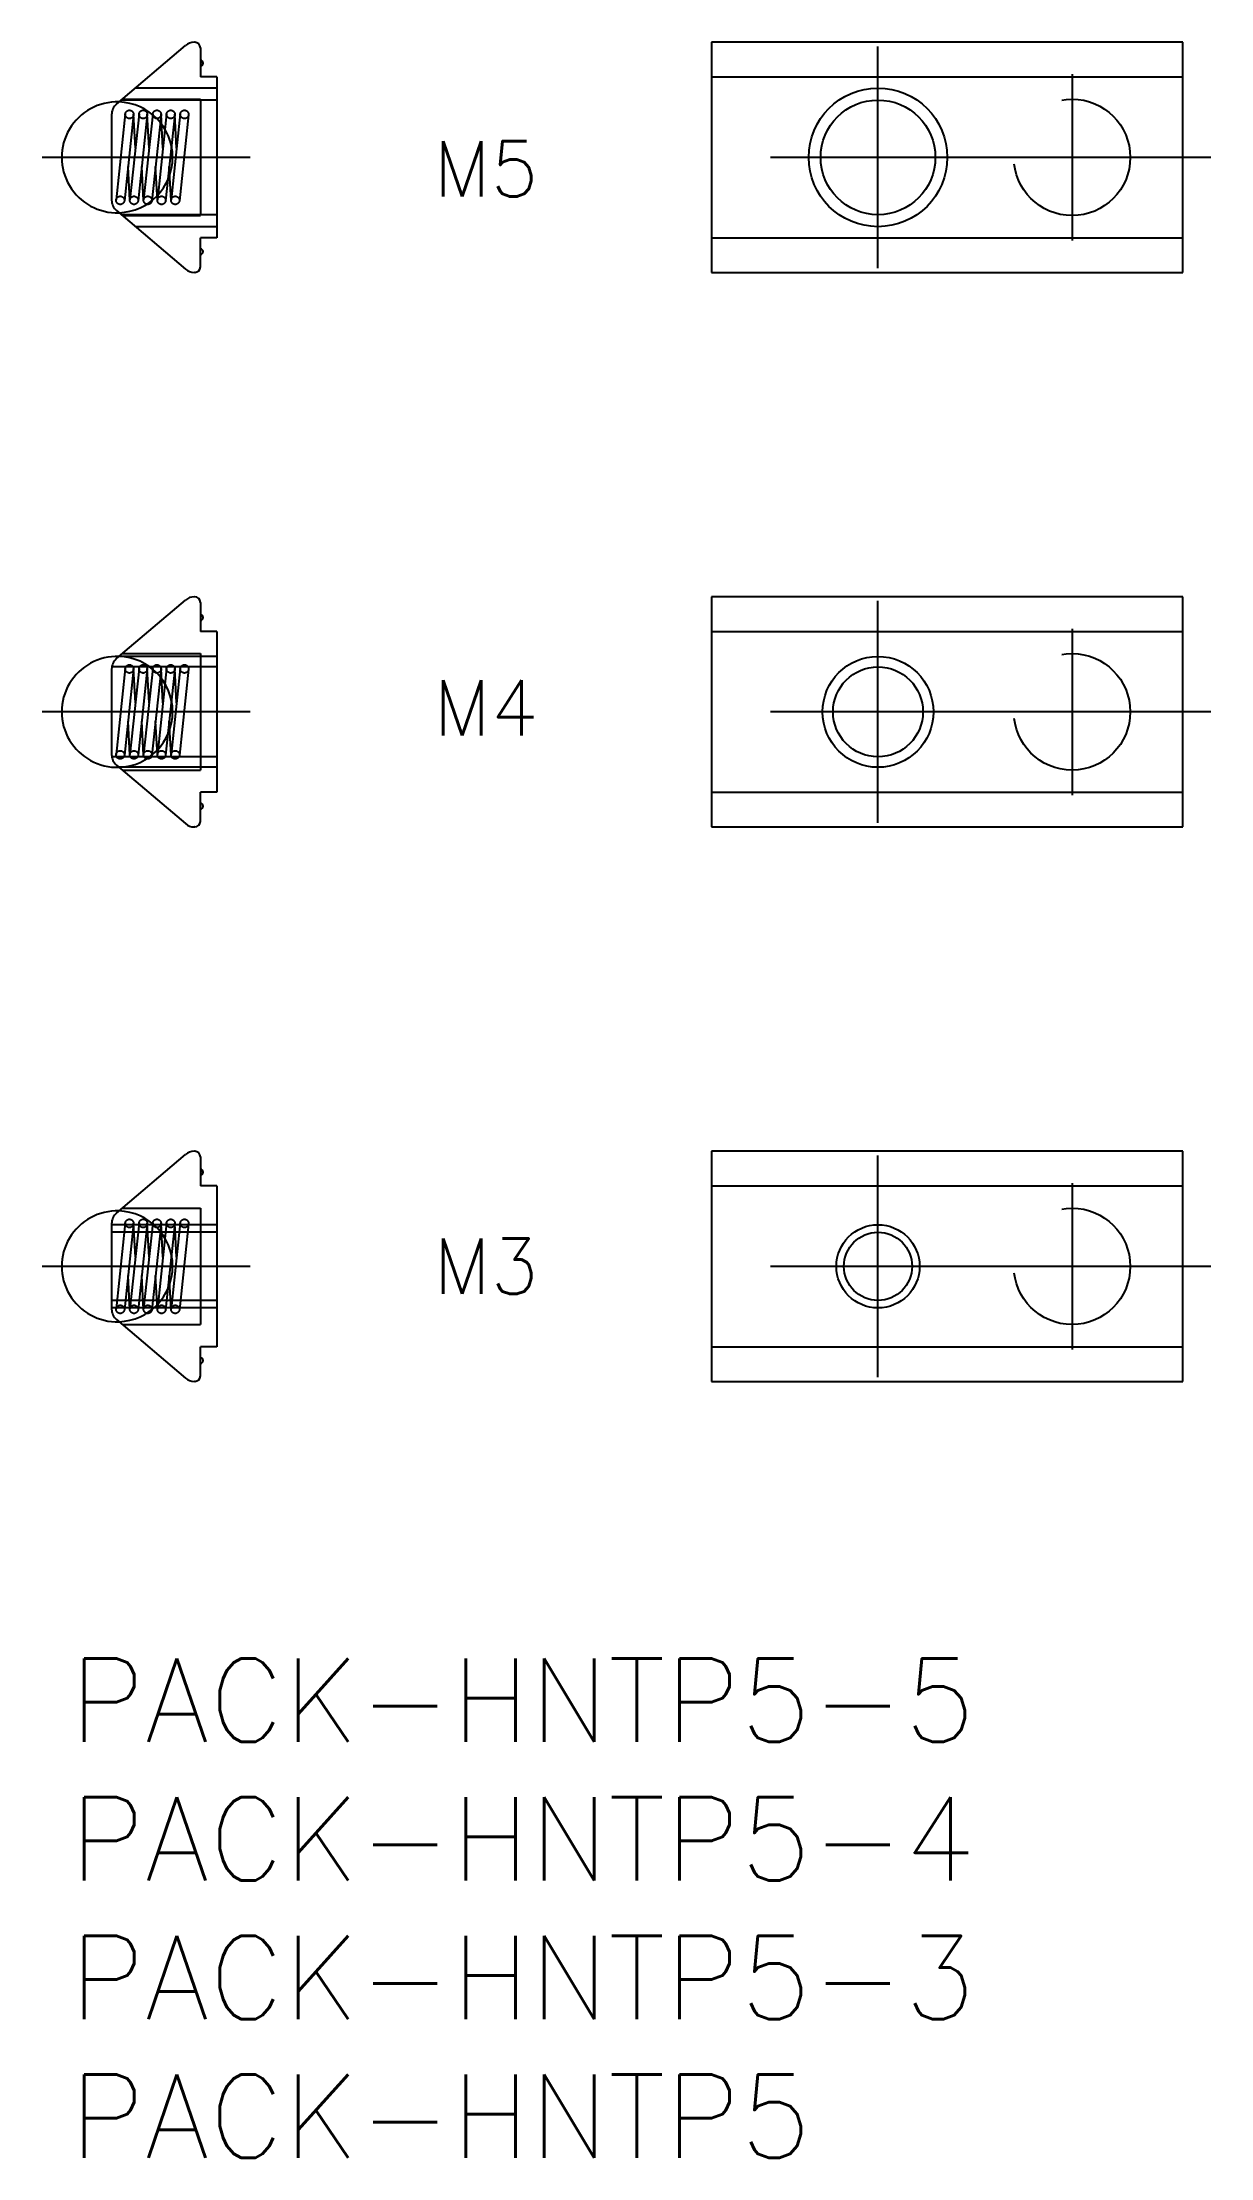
# Model space of a CAD drawing. Extents: x -1 to 41.1, y -18 to 58.3.
import ezdxf
from ezdxf.enums import TextEntityAlignment as Align

# ---------------------------------------------------------------- set-up
doc = ezdxf.new("R2010")
doc.units = 0
doc.header["$LTSCALE"] = 0.5
doc.linetypes.add('CENTER', pattern=[50.8, 31.75, -6.35, 6.35, -6.35])
doc.linetypes.add('DASHED', pattern=[19.05, 12.7, -6.35])
for name, color, linetype in [('MSM_CENTER', 1, 'CENTER'), ('MSM_CONTINUOUS', 7, 'CONTINUOUS'), ('MSM_DASHED', 4, 'DASHED'), ('MSM_NARROW', 5, 'CONTINUOUS'), ('MSM_PART_NUMBER', 7, 'CONTINUOUS')]:
    doc.layers.add(name, color=color, linetype=linetype)
doc.styles.get("Standard").update_dxf_attribs({"font": 'txt.shx', "height": 1, "bigfont": 'bigfont.shx'})

msp = doc.modelspace()

# ---------------------------------------------------------------- linework, layer by layer
at = {"layer": 'MSM_CENTER'}
for p, q in [((29.143, 50.15), (29.143, 58.15)), ((36.143, 57.15), (36.143, 51.15)), ((6.5, 54.15), (-1, 54.15)), ((41.143, 54.15), (22.143, 54.15)), ((29.143, 30.15), (29.143, 38.15)), ((36.143, 37.15), (36.143, 31.15)), ((6.5, 34.15), (-1, 34.15)), ((41.143, 34.15), (22.143, 34.15)), ((29.143, 10.15), (29.143, 18.15)), ((36.143, 17.15), (36.143, 11.15)), ((6.5, 14.15), (-1, 14.15)), ((41.143, 14.15), (22.143, 14.15))]:
    msp.add_line(p, q, dxfattribs=at)
at = {"layer": 'MSM_CONTINUOUS'}
for p, q in [((1.676, 56.07), (4.161, 58.182)), ((4.5, 58.3), (4.484, 58.3)), ((4.7, 58.1), (4.7, 57.05)), ((40.143, 58.3), (23.143, 58.3)), ((23.143, 58.3), (23.143, 50)), ((40.143, 50), (40.143, 58.3)), ((5.3, 57.05), (4.7, 57.05)), ((5.3, 57.05), (5.3, 51.25)), ((23.143, 57.05), (40.143, 57.05)), ((1.5, 55.689), (1.5, 52.611)), ((1.676, 52.23), (4.161, 50.118)), ((4.7, 50.2), (4.7, 51.25)), ((5.3, 51.25), (4.7, 51.25)), ((23.143, 51.25), (40.143, 51.25)), ((4.5, 50), (4.484, 50)), ((23.143, 50), (40.143, 50)), ((1.676, 36.07), (4.161, 38.182)), ((4.5, 38.3), (4.484, 38.3)), ((40.143, 38.3), (23.143, 38.3)), ((23.143, 38.3), (23.143, 30)), ((40.143, 30), (40.143, 38.3)), ((4.7, 38.1), (4.7, 37.05)), ((5.3, 37.05), (4.7, 37.05)), ((5.3, 37.05), (5.3, 31.25)), ((23.143, 37.05), (40.143, 37.05)), ((1.5, 35.689), (1.5, 32.611)), ((1.676, 32.23), (4.161, 30.118)), ((4.7, 30.2), (4.7, 31.25)), ((5.3, 31.25), (4.7, 31.25)), ((23.143, 31.25), (40.143, 31.25)), ((4.5, 30), (4.484, 30)), ((23.143, 30), (40.143, 30)), ((1.676, 16.07), (4.161, 18.182)), ((4.5, 18.3), (4.484, 18.3)), ((4.7, 18.1), (4.7, 17.05)), ((40.143, 18.3), (23.143, 18.3)), ((23.143, 18.3), (23.143, 10)), ((40.143, 10), (40.143, 18.3)), ((5.3, 17.05), (4.7, 17.05)), ((5.3, 17.05), (5.3, 11.25)), ((23.143, 17.05), (40.143, 17.05)), ((1.5, 15.689), (1.5, 12.611)), ((1.676, 12.23), (4.161, 10.118)), ((4.7, 10.2), (4.7, 11.25)), ((5.3, 11.25), (4.7, 11.25)), ((23.143, 11.25), (40.143, 11.25)), ((4.5, 10), (4.484, 10)), ((23.143, 10), (40.143, 10))]:
    msp.add_line(p, q, dxfattribs=at)
for centre, radius in [((29.143, 54.15), 2.067), ((29.143, 34.15), 1.621), ((29.143, 14.15), 1.23)]:
    msp.add_circle(centre, radius, dxfattribs=at)
for centre, radius, start, end in [((4.484, 57.8), 0.5, 90, 130.36331), ((4.5, 58.1), 0.2, 0, 90), ((4.7, 57.55), 0.1, 270, 90), ((1.7, 54.15), 2, 88.02076, 271.97924), ((2, 55.689), 0.5, 130.36331, 180), ((2, 52.611), 0.5, 180, 229.63669), ((4.7, 50.75), 0.1, 270, 90), ((4.484, 50.5), 0.5, 229.63669, 270), ((4.5, 50.2), 0.2, 270, 0), ((4.484, 37.8), 0.5, 90, 130.36331), ((4.5, 38.1), 0.2, 0, 90), ((4.7, 37.55), 0.1, 270, 90), ((1.7, 34.15), 2, 88.02076, 271.97924), ((2, 35.689), 0.5, 130.36331, 180), ((2, 32.611), 0.5, 180, 229.63669), ((4.7, 30.75), 0.1, 270, 90), ((4.484, 30.5), 0.5, 229.63669, 270), ((4.5, 30.2), 0.2, 270, 0), ((4.484, 17.8), 0.5, 90, 130.36331), ((4.5, 18.1), 0.2, 0, 90), ((4.7, 17.55), 0.1, 270, 90), ((1.7, 14.15), 2, 88.02076, 271.97924), ((2, 15.689), 0.5, 130.36331, 180), ((2, 12.611), 0.5, 180, 229.63669), ((4.7, 10.75), 0.1, 270, 90), ((4.484, 10.5), 0.5, 229.63669, 270), ((4.5, 10.2), 0.2, 270, 0)]:
    msp.add_arc(centre, radius, start, end, dxfattribs=at)
at = {"layer": 'MSM_DASHED'}
for p, q in [((5.3, 56.65), (2.359, 56.65)), ((1.993, 55.716), (1.662, 52.616)), ((5.3, 56.217), (1.849, 56.217)), ((1.888, 56.25), (4.7, 56.25)), ((2.489, 55.716), (2.158, 52.616)), ((2.357, 54.481), (2.292, 55.708)), ((2.985, 55.716), (2.654, 52.616)), ((2.853, 54.481), (2.788, 55.708)), ((3.481, 55.716), (3.151, 52.616)), ((3.35, 54.481), (3.284, 55.708)), ((3.978, 55.716), (3.647, 52.616)), ((3.846, 54.481), (3.78, 55.708)), ((4.7, 56.25), (4.7, 52.05)), ((2.291, 55.684), (1.96, 52.584)), ((2.787, 55.684), (2.456, 52.584)), ((3.283, 55.684), (2.953, 52.584)), ((3.78, 55.684), (3.449, 52.584)), ((4.276, 55.684), (3.945, 52.584)), ((2.157, 52.592), (2.092, 53.819)), ((2.654, 52.592), (2.588, 53.819)), ((3.15, 52.592), (3.084, 53.819)), ((3.646, 52.592), (3.581, 53.819)), ((5.3, 52.083), (1.849, 52.083)), ((1.888, 52.05), (4.7, 52.05)), ((5.3, 51.65), (2.359, 51.65)), ((5.3, 36.15), (1.77, 36.15)), ((1.888, 36.25), (4.7, 36.25)), ((4.7, 36.25), (4.7, 32.05)), ((5.3, 35.771), (1.507, 35.771)), ((1.993, 35.716), (1.662, 32.616)), ((2.291, 35.684), (1.96, 32.584)), ((2.489, 35.716), (2.158, 32.616)), ((2.357, 34.481), (2.292, 35.708)), ((2.787, 35.684), (2.456, 32.584)), ((2.985, 35.716), (2.654, 32.616)), ((2.853, 34.481), (2.788, 35.708)), ((3.283, 35.684), (2.953, 32.584)), ((3.481, 35.716), (3.151, 32.616)), ((3.35, 34.481), (3.284, 35.708)), ((3.78, 35.684), (3.449, 32.584)), ((3.978, 35.716), (3.647, 32.616)), ((3.846, 34.481), (3.78, 35.708)), ((4.276, 35.684), (3.945, 32.584)), ((2.157, 32.592), (2.092, 33.819)), ((2.654, 32.592), (2.588, 33.819)), ((3.15, 32.592), (3.084, 33.819)), ((3.646, 32.592), (3.581, 33.819)), ((5.3, 32.529), (1.507, 32.529)), ((5.3, 32.15), (1.77, 32.15)), ((1.888, 32.05), (4.7, 32.05)), ((1.888, 16.25), (4.7, 16.25)), ((4.7, 16.25), (4.7, 12.05)), ((5.3, 15.65), (1.5, 15.65)), ((5.3, 15.379), (1.5, 15.379)), ((1.993, 15.716), (1.662, 12.616)), ((2.291, 15.684), (1.96, 12.584)), ((2.489, 15.716), (2.158, 12.616)), ((2.357, 14.481), (2.292, 15.708)), ((2.787, 15.684), (2.456, 12.584)), ((2.985, 15.716), (2.654, 12.616)), ((2.853, 14.481), (2.788, 15.708)), ((3.283, 15.684), (2.953, 12.584)), ((3.481, 15.716), (3.151, 12.616)), ((3.35, 14.481), (3.284, 15.708)), ((3.78, 15.684), (3.449, 12.584)), ((3.978, 15.716), (3.647, 12.616)), ((3.846, 14.481), (3.78, 15.708)), ((4.276, 15.684), (3.945, 12.584)), ((2.157, 12.592), (2.092, 13.819)), ((2.654, 12.592), (2.588, 13.819)), ((3.15, 12.592), (3.084, 13.819)), ((3.646, 12.592), (3.581, 13.819)), ((5.3, 12.921), (1.5, 12.921)), ((5.3, 12.65), (1.5, 12.65)), ((1.888, 12.05), (4.7, 12.05))]:
    msp.add_line(p, q, dxfattribs=at)
for centre, radius in [((2.142, 55.7), 0.15), ((2.638, 55.7), 0.15), ((3.134, 55.7), 0.15), ((3.631, 55.7), 0.15), ((4.127, 55.7), 0.15), ((36.143, 54.15), 2.1), ((1.811, 52.6), 0.15), ((2.307, 52.6), 0.15), ((2.803, 52.6), 0.15), ((3.3, 52.6), 0.15), ((3.796, 52.6), 0.15), ((36.143, 34.15), 2.1), ((2.142, 35.7), 0.15), ((2.638, 35.7), 0.15), ((3.134, 35.7), 0.15), ((3.631, 35.7), 0.15), ((4.127, 35.7), 0.15), ((1.811, 32.6), 0.15), ((2.307, 32.6), 0.15), ((2.803, 32.6), 0.15), ((3.3, 32.6), 0.15), ((3.796, 32.6), 0.15), ((36.143, 14.15), 2.1), ((2.142, 15.7), 0.15), ((2.638, 15.7), 0.15), ((3.134, 15.7), 0.15), ((3.631, 15.7), 0.15), ((4.127, 15.7), 0.15), ((1.811, 12.6), 0.15), ((2.307, 12.6), 0.15), ((2.803, 12.6), 0.15), ((3.3, 12.6), 0.15), ((3.796, 12.6), 0.15)]:
    msp.add_circle(centre, radius, dxfattribs=at)
for centre in [(1.7, 54.15), (1.7, 34.15), (1.7, 14.15)]:
    msp.add_arc(centre, 2, 271.97924, 88.02076, dxfattribs=at)
at = {"layer": 'MSM_NARROW'}
for centre, radius in [((29.143, 54.15), 2.5), ((29.143, 34.15), 2), ((29.143, 14.15), 1.5)]:
    msp.add_circle(centre, radius, dxfattribs=at)

# ---------------------------------------------------------------- texts
at = {"layer": 'MSM_CONTINUOUS'}
for s, p in [('M5', (15.004, 53.735)), ('M4', (15.004, 34.295)), ('M3', (15.004, 14.153))]:
    msp.add_text(s, height=2, dxfattribs=at).set_placement(p, align=Align.MIDDLE)
at = {"layer": 'MSM_PART_NUMBER'}
for s, p in [('PACK-HNTP5-5', (0, -3)), ('PACK-HNTP5-4', (0, -8)), ('PACK-HNTP5-3', (0, -13)), ('PACK-HNTP5', (0, -18))]:
    msp.add_text(s, height=3, dxfattribs=at).set_placement(p)

doc.saveas('drawing.dxf')
